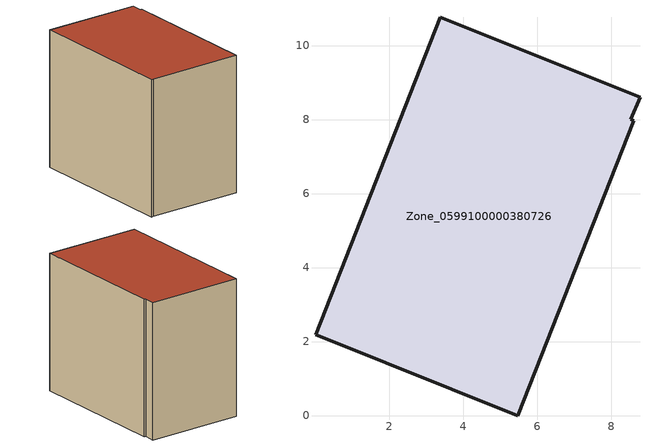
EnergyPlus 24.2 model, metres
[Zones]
Zone_0599100000380726
 floor ground (C_G): 0.01,2.18 3.38,10.76 8.78,8.6 8.54,8.01 8.62,7.97 5.48,0 0.12,2.15 z3.81
 wall outside (C_F): 5.48,0 8.62,7.97 8.54,8.01 8.78,8.6 3.38,10.76 0.01,2.18 0.12,2.15 5.48,0 z3.81:12.03
 roof outside (C_R): 3.38,10.76 0.01,2.18 0.12,2.15 5.48,0 8.62,7.97 8.54,8.01 8.78,8.6 z12.03
[BUILDING]
Pand.0599100000380726: North Axis=0; Terrain=City; Loads Convergence Tolerance Value=0.04; Temperature Convergence Tolerance Value=0.4; Solar Distribution=FullExterior; Maximum Number of Warmup Days=25; Minimum Number of Warmup Days=1
[Site:Location]
Rotterdam.The.Hague.AP_ZH_NLD Design_Conditions: Latitude=51.96; Longitude=4.45; Time Zone=1; Elevation=-4.5
[SITE:GROUNDTEMPERATURE:BUILDINGSURFACE]
18, 18, 18, 18, 18, 18, 18, 18, 18, 18, 18, 18
[MATERIAL] Thermal Absorptance=0.9; Solar Absorptance=0.7; Visible Absorptance=0.7
Name | Roughness | Thickness | Conductivity | Density | Specific Heat
G.TC.1992-2005 | MediumSmooth | 0.15 | 0.06 | 540 | 1210
F.TC.1992-2005 | Rough | 0.3 | 0.12 | 1920 | 840
R.TC.1992-2005 | MediumRough | 0.2 | 0.08 | 1500 | 1000
[CONSTRUCTION]
C_G: G.TC.1992-2005
C_F: F.TC.1992-2005
C_R: R.TC.1992-2005
[ZONE]
Zone_0599100000380726: Type=1; Multiplier=1; Ceiling Height=Autocalculate; Volume=Autocalculate; Floor Area=autocalculate; Part of Total Floor Area=Yes
[ZONEINFILTRATION:DESIGNFLOWRATE]
Infil_Zone_0599100000380726: Zone or ZoneList or Space or SpaceList=Zone_0599100000380726; Schedule=AlwaysOn; Design Flow Rate Calculation Method=Flow/Area; Flow Rate per Floor Area=0.0015; Constant Term Coefficient=1; Temperature Term Coefficient=0; Velocity Term Coefficient=0; Velocity Squared Term Coefficient=0
[HVACTEMPLATE:ZONE:IDEALLOADSAIRSYSTEM]
Zone_0599100000380726: Maximum Heating Supply Air Temperature=50; Minimum Cooling Supply Air Temperature=13; Maximum Heating Supply Air Humidity Ratio=0.0156; Minimum Cooling Supply Air Humidity Ratio=0.0077; Heating Limit=NoLimit; Cooling Limit=NoLimit; Dehumidification Control Type=ConstantSensibleHeatRatio; Cooling Sensible Heat Ratio=0.7; Dehumidification Setpoint=60; Humidification Control Type=None; Humidification Setpoint=30; Outdoor Air Method=None; Outdoor Air Flow Rate per Person=0.00944; Outdoor Air Flow Rate per Zone Floor Area=0; Outdoor Air Flow Rate per Zone=0; Demand Controlled Ventilation Type=None; Outdoor Air Economizer Type=NoEconomizer; Heat Recovery Type=None; Sensible Heat Recovery Effectiveness=0.7; Latent Heat Recovery Effectiveness=0.65
[ZONECONTROL:THERMOSTAT]
ThermostatControl_Zone_0599100000380726: Zone or ZoneList=Zone_0599100000380726; Control Type Schedule=DualSetpointControlType; Control 1=Thermostat_Zone_0599100000380726; Temperature Difference Between Cutout And Setpoint=0
[THERMOSTATSETPOINT:DUALSETPOINT]
Thermostat_Zone_0599100000380726: Heating Setpoint Temperature Schedule=HeatingSetpoint_Zone_0599100000380726; Cooling Setpoint Temperature Schedule=CoolingSetpoint_Zone_0599100000380726
[SCHEDULE:COMPACT]
HeatingSetpoint_Zone_0599100000380726: Through: 12/31, For: AllDays, Until: 24:00, 21
CoolingSetpoint_Zone_0599100000380726: Through: 12/31, For: AllDays, Until: 24:00, 24
DualSetpointControlType: Through: 12/31, For: AllDays, Until: 24:00, 4
AlwaysOn: Through: 12/31, For: AllDays, Until: 24:00, 1
